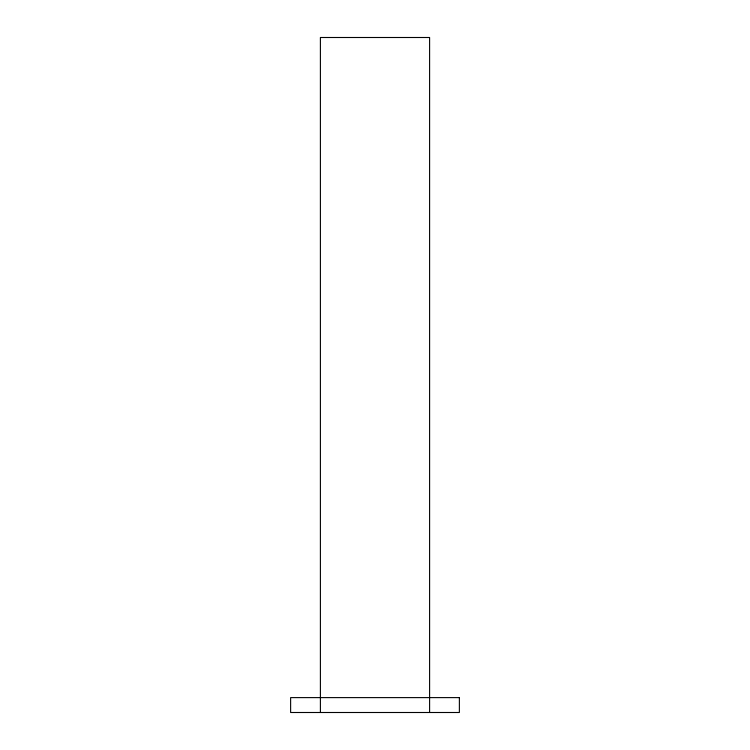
<?xml version="1.0" encoding="UTF-8"?>
<svg xmlns="http://www.w3.org/2000/svg" width="750" height="750" viewBox="0 0 750 750"><rect width="100%" height="100%" fill="white"/><g stroke="black" fill="none" stroke-linecap="round" stroke-linejoin="round"><path stroke-width="1.12" d="M429.6 712.5L429.6 37.5L320.4 37.5L320.4 712.5M459.375 697.612L290.625 697.612L290.625 712.5L459.375 712.5L459.375 697.612"/></g></svg>
